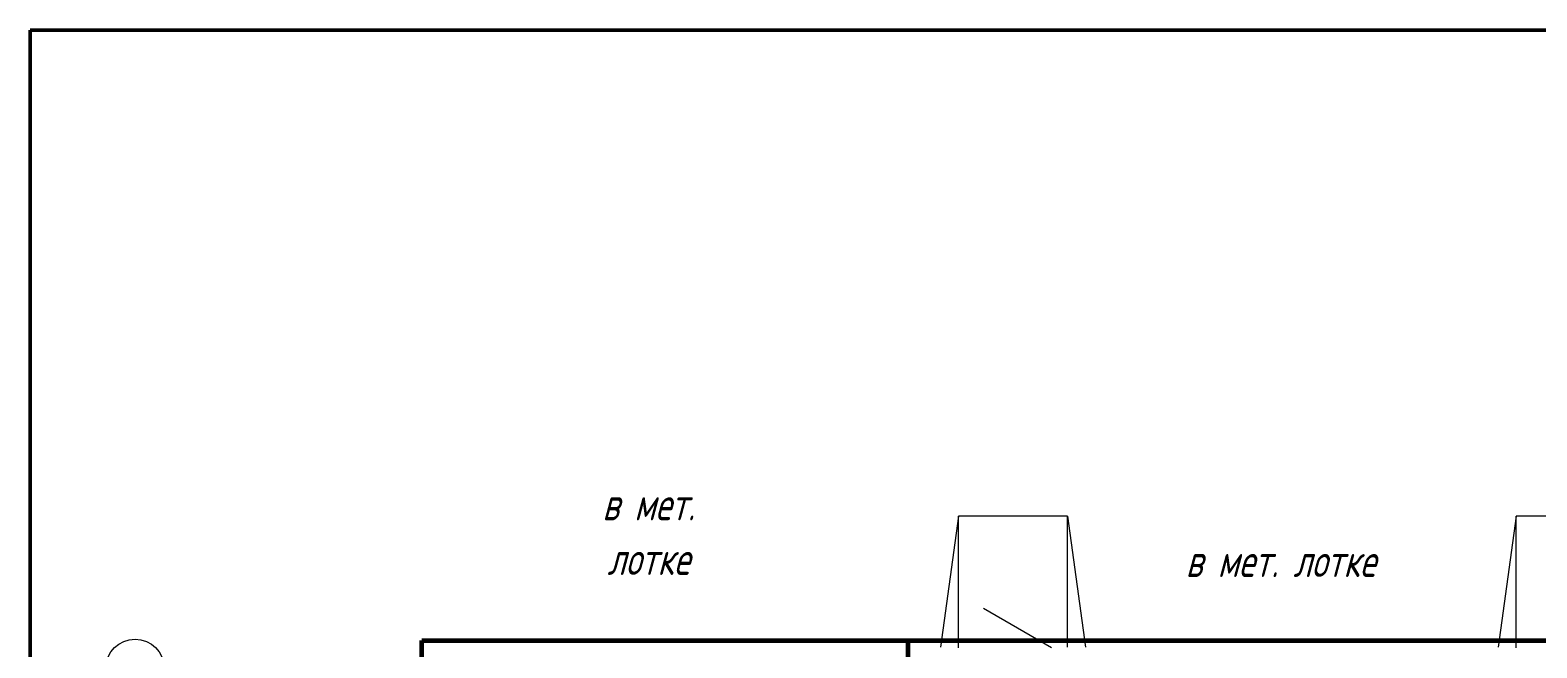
# Model space of a CAD drawing. Header units: millimetres. Extents: x 1337 to 8186, y 1899 to 5236.
# Drawn here: x 4542.2 to 4840.2, y 2816.8 to 2938.9 of the extents above; entities that cross this region are included whole.
import ezdxf

# ---------------------------------------------------------------- set-up
doc = ezdxf.new("R2010")
doc.units = ezdxf.units.MM
for name, color, linetype, lineweight in [('Линия связи (Вновь)', 3, 'Continuous', 60), ('Строительный', 251, 'Continuous', 13), ('Текст', 2, 'Continuous', 25), ('Формат - толстая линия', 7, 'Continuous', 50)]:
    doc.layers.add(name, color=color, linetype=linetype, lineweight=lineweight)
doc.styles.add('Simplex', font='simplex.shx', dxfattribs={"width": 0.7, "oblique": 15})

# ---------------------------------------------------------------- blocks, each defined once
blk = doc.blocks.new('A$C178B2837')
at = {"layer": 'Строительный', "ltscale": 100}
for p, q in [((117.06, 420.6), (114.6, 402.6)), ((132.06, 420.6), (117.06, 420.6)), ((117.06, 402.52), (117.06, 420.6)), ((132.06, 402.6), (132.06, 420.6)), ((132.06, 420.6), (134.52, 402.6)), ((193.66, 420.6), (191.2, 402.6)), ((208.66, 420.6), (193.66, 420.6)), ((193.66, 402.52), (193.66, 420.6)), ((129.86, 402.51), (120.52, 407.91))]:
    blk.add_line(p, q, dxfattribs=at)
blk.add_circle((4, 399.71), 4, dxfattribs=at)

msp = doc.modelspace()

# ---------------------------------------------------------------- linework, layer by layer
at = {"layer": 'Линия связи (Вновь)'}
for p, q in [((4619.66, 2548.14), (4619.66, 2818.29)), ((4619.66, 2818.29), (4715.85, 2818.29)), ((4715.85, 2804.16), (4715.85, 2818.29)), ((4715.85, 2818.29), (5407.34, 2818.29))]:
    msp.add_line(p, q, dxfattribs=at)
at = {"layer": 'Формат - толстая линия'}
msp.add_lwpolyline([(4542.22, 2938.94), (5549.28, 2938.94), (5549.28, 2207.23), (4542.22, 2207.23)], close=True, dxfattribs=at)

# ---------------------------------------------------------------- block references
at = {"layer": 'Линия связи (Вновь)', "xscale": 1.44, "yscale": 1.44, "zscale": 1.44}
msp.add_blockref('A$C178B2837', (4557.21, 2237.23), dxfattribs=at)

# ---------------------------------------------------------------- next in the draw order: texts
at = {"layer": 'Текст', "ltscale": 100, "char_height": 6.48, "attachment_point": 8, "style": 'Simplex', "bg_fill": 3, "box_fill_scale": 1.2, "bg_fill_color": 256, "bg_fill_transparency": 0}
for width, insert in [(27.7638, (4664.49, 2831.26)), (63.8181, (4789.48, 2830.85))]:
    msp.add_mtext_dynamic_manual_height_columns('в мет. лотке', width=width, gutter_width=12.5, heights=[0], dxfattribs=dict(at, insert=insert))

doc.saveas('drawing.dxf')
